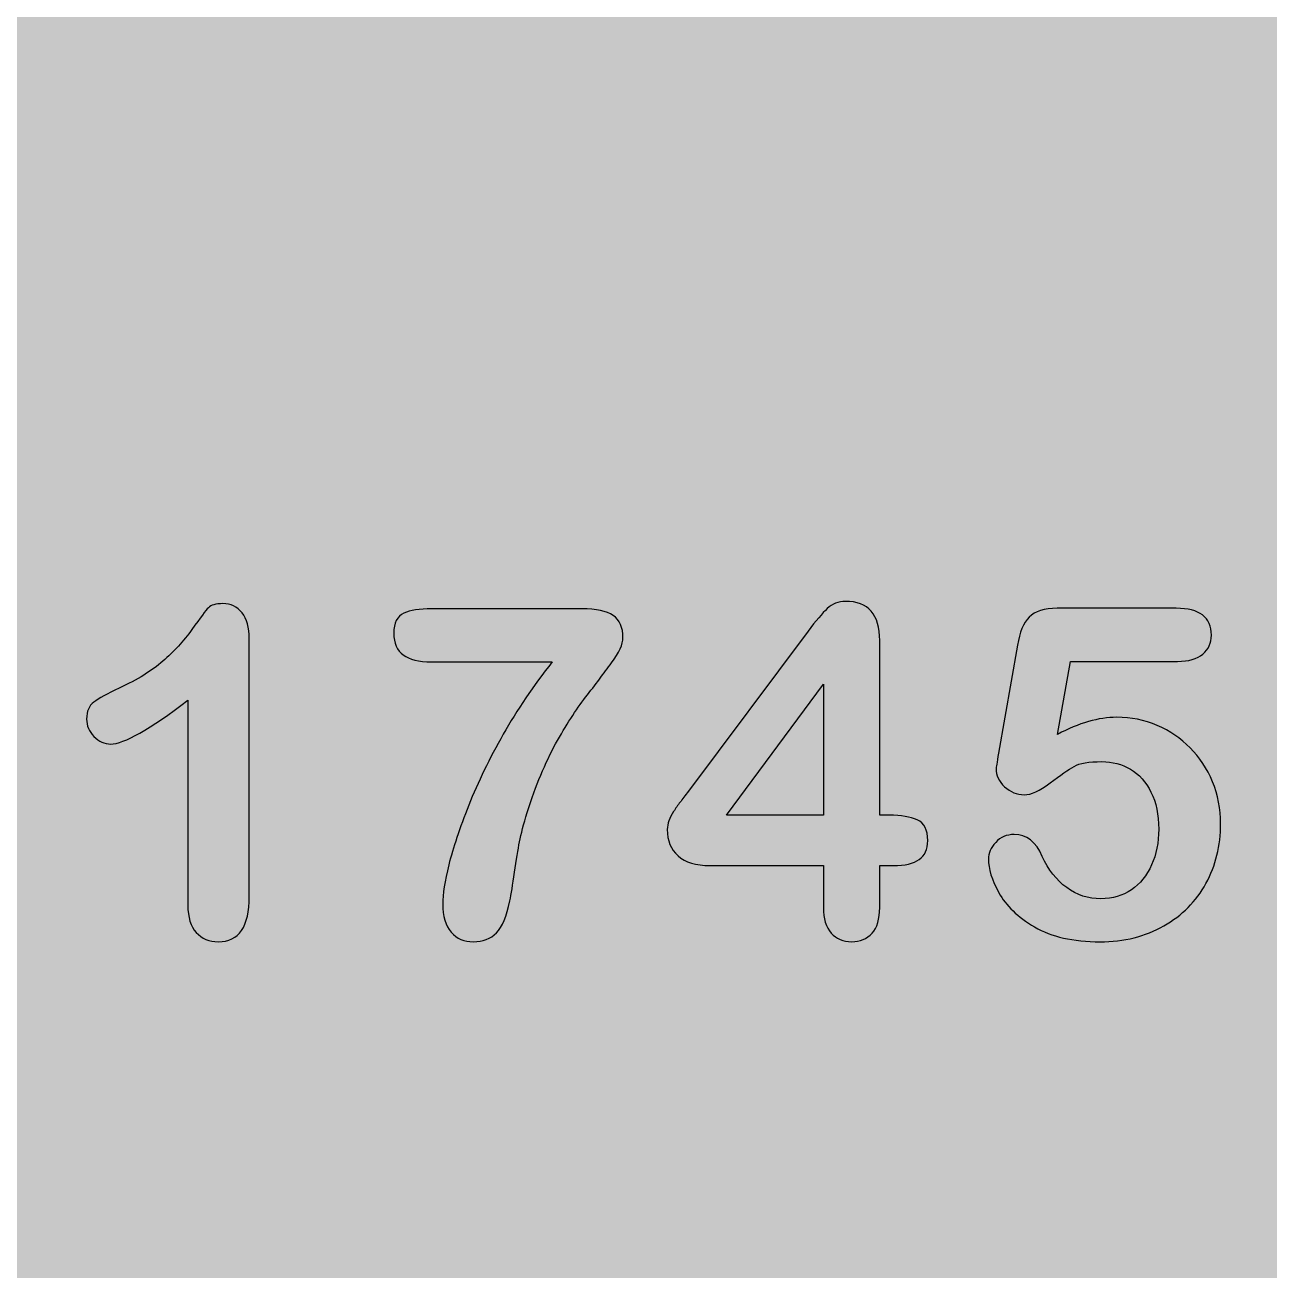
# Model space of a CAD drawing. Header units: millimetres. Extents: x -52.2 to -2.4, y -28.5 to 21.3.
# Drawn here: x -31.26 to -19.86, y -17.04 to -5.63 of the extents above; entities that cross this region are included whole.
import ezdxf

# ---------------------------------------------------------------- set-up
doc = ezdxf.new("R2010")
doc.units = ezdxf.units.MM
doc.header["$MEASUREMENT"] = 0
doc.layers.add('Layer 1', color=7, linetype='Continuous')

msp = doc.modelspace()

# ---------------------------------------------------------------- hatches: boundary and pattern name
at = {"layer": 'Layer 1', "true_color": 0xfff212}
h = msp.add_hatch(color=2, dxfattribs=at)
edge = h.paths.add_edge_path()
edge.add_spline(control_points=[(-47.2462, 21.3462), (-47.2462, 21.3462), (-7.406, 21.3462), (-7.406, 21.3462), (-4.667, 21.3462), (-2.4261, 19.1053), (-2.4261, 16.3663), (-2.4261, 16.3663), (-2.4261, -23.4739), (-2.4261, -23.4739), (-2.4261, -26.2129), (-4.667, -28.4538), (-7.406, -28.4538), (-7.406, -28.4538), (-47.2462, -28.4538), (-47.2462, -28.4538), (-49.9852, -28.4538), (-52.2261, -26.2129), (-52.2261, -23.4739), (-52.2261, -23.4739), (-52.2261, 16.3663), (-52.2261, 16.3663), (-52.2261, 19.1053), (-49.9852, 21.3462), (-47.2462, 21.3462)], knot_values=[0, 0, 0, 0, 0.125, 0.125, 0.125, 0.25, 0.25, 0.25, 0.375, 0.375, 0.375, 0.5, 0.5, 0.5, 0.625, 0.625, 0.625, 0.75, 0.75, 0.75, 0.875, 0.875, 0.875, 1, 1, 1, 1], degree=3, periodic=1)
at = {"layer": 'Layer 1', "true_color": 0x373435}
h = msp.add_hatch(color=250, dxfattribs=at)
edge = h.paths.add_edge_path()
edge.add_spline(control_points=[(-29.7708, -13.6966), (-29.7708, -13.6966), (-29.7708, -11.817), (-29.7708, -11.817), (-30.1208, -12.0851), (-30.3564, -12.2191), (-30.4778, -12.2191), (-30.5356, -12.2191), (-30.5871, -12.1959), (-30.6316, -12.15), (-30.6767, -12.1041), (-30.6986, -12.0505), (-30.6986, -11.9898), (-30.6986, -11.9193), (-30.6767, -11.8678), (-30.633, -11.8346), (-30.5885, -11.8022), (-30.5109, -11.7591), (-30.3995, -11.7069), (-30.2322, -11.6286), (-30.0989, -11.5461), (-29.9994, -11.4593), (-29.8992, -11.3725), (-29.811, -11.2751), (-29.7334, -11.1679), (-29.6565, -11.0599), (-29.6057, -10.9943), (-29.5824, -10.9696), (-29.5591, -10.9449), (-29.5147, -10.9322), (-29.4498, -10.9322), (-29.3771, -10.9322), (-29.3178, -10.9604), (-29.2741, -11.0169), (-29.2297, -11.0733), (-29.2078, -11.1509), (-29.2078, -11.2504), (-29.2078, -11.2504), (-29.2078, -13.6154), (-29.2078, -13.6154), (-29.2078, -13.8927), (-29.3023, -14.031), (-29.4914, -14.031), (-29.5754, -14.031), (-29.6431, -14.0028), (-29.6939, -13.9463), (-29.7454, -13.8899), (-29.7708, -13.8066), (-29.7708, -13.6966)], knot_values=[0, 0, 0, 0, 0.0625, 0.0625, 0.0625, 0.125, 0.125, 0.125, 0.1875, 0.1875, 0.1875, 0.25, 0.25, 0.25, 0.3125, 0.3125, 0.3125, 0.375, 0.375, 0.375, 0.4375, 0.4375, 0.4375, 0.5, 0.5, 0.5, 0.5625, 0.5625, 0.5625, 0.625, 0.625, 0.625, 0.6875, 0.6875, 0.6875, 0.75, 0.75, 0.75, 0.8125, 0.8125, 0.8125, 0.875, 0.875, 0.875, 0.9375, 0.9375, 0.9375, 1, 1, 1, 1], degree=3, periodic=1)
h = msp.add_hatch(color=250, dxfattribs=at)
edge = h.paths.add_edge_path()
edge.add_spline(control_points=[(-23.9473, -13.717), (-23.9473, -13.717), (-23.9473, -13.3325), (-23.9473, -13.3325), (-23.9473, -13.3325), (-24.9852, -13.3325), (-24.9852, -13.3325), (-25.1157, -13.3325), (-25.2138, -13.3029), (-25.2794, -13.2436), (-25.345, -13.1843), (-25.3775, -13.1039), (-25.3775, -13.0016), (-25.3775, -12.9755), (-25.3726, -12.9494), (-25.3634, -12.9226), (-25.3535, -12.8958), (-25.3394, -12.8675), (-25.3196, -12.8379), (-25.3006, -12.8083), (-25.2808, -12.7794), (-25.2597, -12.7518), (-25.2392, -12.7243), (-25.2138, -12.6905), (-25.1835, -12.6509), (-25.1835, -12.6509), (-24.0877, -11.1855), (-24.0877, -11.1855), (-24.0165, -11.0896), (-23.9572, -11.0197), (-23.9114, -10.976), (-23.8648, -10.9329), (-23.8098, -10.9111), (-23.7449, -10.9111), (-23.5353, -10.9111), (-23.4309, -11.031), (-23.4309, -11.2709), (-23.4309, -11.2709), (-23.4309, -12.8711), (-23.4309, -12.8711), (-23.4309, -12.8711), (-23.342, -12.8711), (-23.342, -12.8711), (-23.2362, -12.8711), (-23.1508, -12.8852), (-23.0866, -12.9141), (-23.0224, -12.943), (-22.9906, -13.0065), (-22.9906, -13.1039), (-22.9906, -13.1836), (-23.0167, -13.2415), (-23.0689, -13.2782), (-23.1219, -13.3142), (-23.2002, -13.3325), (-23.3046, -13.3325), (-23.3046, -13.3325), (-23.4309, -13.3325), (-23.4309, -13.3325), (-23.4309, -13.3325), (-23.4309, -13.717), (-23.4309, -13.717), (-23.4309, -13.8229), (-23.4542, -13.9019), (-23.5014, -13.9534), (-23.548, -14.0049), (-23.6108, -14.031), (-23.6891, -14.031), (-23.766, -14.031), (-23.8288, -14.0042), (-23.8761, -13.9513), (-23.9234, -13.8984), (-23.9473, -13.82), (-23.9473, -13.717)], knot_values=[0, 0, 0, 0, 0.0416667, 0.0416667, 0.0416667, 0.0833333, 0.0833333, 0.0833333, 0.125, 0.125, 0.125, 0.1666667, 0.1666667, 0.1666667, 0.2083333, 0.2083333, 0.2083333, 0.25, 0.25, 0.25, 0.2916667, 0.2916667, 0.2916667, 0.3333333, 0.3333333, 0.3333333, 0.375, 0.375, 0.375, 0.4166667, 0.4166667, 0.4166667, 0.4583333, 0.4583333, 0.4583333, 0.5, 0.5, 0.5, 0.5416667, 0.5416667, 0.5416667, 0.5833333, 0.5833333, 0.5833333, 0.625, 0.625, 0.625, 0.6666667, 0.6666667, 0.6666667, 0.7083333, 0.7083333, 0.7083333, 0.75, 0.75, 0.75, 0.7916667, 0.7916667, 0.7916667, 0.8333333, 0.8333333, 0.8333333, 0.875, 0.875, 0.875, 0.9166667, 0.9166667, 0.9166667, 0.9583333, 0.9583333, 0.9583333, 1, 1, 1, 1], degree=3, periodic=1)
h = msp.add_hatch(color=250, dxfattribs=at)
edge = h.paths.add_edge_path()
edge.add_spline(control_points=[(-27.5378, -10.9788), (-27.5378, -10.9788), (-26.1606, -10.9788), (-26.1606, -10.9788), (-26.0279, -10.9788), (-25.932, -10.9993), (-25.8727, -11.0409), (-25.8135, -11.0818), (-25.7838, -11.1502), (-25.7838, -11.2455), (-25.7838, -11.3033), (-25.8184, -11.3795), (-25.8882, -11.4748), (-25.9581, -11.57), (-26.0371, -11.6752), (-26.126, -11.7902), (-26.2149, -11.9052), (-26.3066, -12.0477), (-26.4012, -12.2184), (-26.4957, -12.3892), (-26.5825, -12.598), (-26.6608, -12.845), (-26.694, -12.9536), (-26.7173, -13.0439), (-26.7314, -13.1152), (-26.7448, -13.1872), (-26.7603, -13.2803), (-26.7765, -13.3946), (-26.7935, -13.5089), (-26.8076, -13.5964), (-26.8203, -13.6571), (-26.8492, -13.7975), (-26.8901, -13.8948), (-26.943, -13.9492), (-26.9967, -14.0035), (-27.0672, -14.031), (-27.1554, -14.031), (-27.2394, -14.031), (-27.3071, -14.0021), (-27.3579, -13.9435), (-27.4094, -13.885), (-27.4348, -13.7982), (-27.4348, -13.6839), (-27.4348, -13.5957), (-27.4158, -13.4757), (-27.3791, -13.3247), (-27.3417, -13.1731), (-27.281, -12.9917), (-27.197, -12.7801), (-27.1124, -12.5691), (-27.0072, -12.3518), (-26.8809, -12.1295), (-26.7554, -11.9073), (-26.6051, -11.6858), (-26.4315, -11.4656), (-26.4315, -11.4656), (-27.5378, -11.4656), (-27.5378, -11.4656), (-27.6542, -11.4656), (-27.7403, -11.4445), (-27.7975, -11.4021), (-27.8546, -11.3605), (-27.8835, -11.2942), (-27.8835, -11.2046), (-27.8835, -11.1093), (-27.8532, -11.0479), (-27.7925, -11.0204), (-27.7318, -10.9929), (-27.6472, -10.9788), (-27.5378, -10.9788)], knot_values=[0, 0, 0, 0, 0.0434783, 0.0434783, 0.0434783, 0.0869565, 0.0869565, 0.0869565, 0.1304348, 0.1304348, 0.1304348, 0.173913, 0.173913, 0.173913, 0.2173913, 0.2173913, 0.2173913, 0.2608696, 0.2608696, 0.2608696, 0.3043478, 0.3043478, 0.3043478, 0.3478261, 0.3478261, 0.3478261, 0.3913043, 0.3913043, 0.3913043, 0.4347826, 0.4347826, 0.4347826, 0.4782609, 0.4782609, 0.4782609, 0.5217391, 0.5217391, 0.5217391, 0.5652174, 0.5652174, 0.5652174, 0.6086957, 0.6086957, 0.6086957, 0.6521739, 0.6521739, 0.6521739, 0.6956522, 0.6956522, 0.6956522, 0.7391304, 0.7391304, 0.7391304, 0.7826087, 0.7826087, 0.7826087, 0.826087, 0.826087, 0.826087, 0.8695652, 0.8695652, 0.8695652, 0.9130435, 0.9130435, 0.9130435, 0.9565217, 0.9565217, 0.9565217, 1, 1, 1, 1], degree=3, periodic=1)
h = msp.add_hatch(color=250, dxfattribs=at)
edge = h.paths.add_edge_path()
edge.add_spline(control_points=[(-20.7012, -11.4614), (-20.7012, -11.4614), (-21.6833, -11.4614), (-21.6833, -11.4614), (-21.6833, -11.4614), (-21.8011, -12.1302), (-21.8011, -12.1302), (-21.6057, -12.0258), (-21.4251, -11.9736), (-21.2593, -11.9736), (-21.1273, -11.9736), (-21.0039, -11.9983), (-20.8882, -12.0477), (-20.7731, -12.0978), (-20.6723, -12.1662), (-20.5862, -12.2537), (-20.4994, -12.3412), (-20.431, -12.4449), (-20.3816, -12.5642), (-20.3322, -12.6841), (-20.3075, -12.8132), (-20.3075, -12.9508), (-20.3075, -13.1505), (-20.3519, -13.3318), (-20.4415, -13.4962), (-20.5311, -13.6599), (-20.6603, -13.7897), (-20.8289, -13.8864), (-20.9968, -13.983), (-21.1915, -14.031), (-21.4124, -14.031), (-21.6586, -14.031), (-21.859, -13.9858), (-22.0128, -13.8948), (-22.1666, -13.8038), (-22.2753, -13.6994), (-22.3395, -13.5816), (-22.4037, -13.4644), (-22.4354, -13.3614), (-22.4354, -13.2732), (-22.4354, -13.2196), (-22.4128, -13.1681), (-22.3684, -13.1201), (-22.3232, -13.0722), (-22.2675, -13.0482), (-22.1998, -13.0482), (-22.0841, -13.0482), (-21.998, -13.1145), (-21.9415, -13.2485), (-21.8865, -13.3713), (-21.8117, -13.4666), (-21.7179, -13.535), (-21.624, -13.6034), (-21.5196, -13.6373), (-21.4039, -13.6373), (-21.2981, -13.6373), (-21.2049, -13.6098), (-21.1252, -13.5548), (-21.0448, -13.4997), (-20.9834, -13.4235), (-20.9397, -13.3269), (-20.8966, -13.2309), (-20.8747, -13.1208), (-20.8747, -12.9981), (-20.8747, -12.8661), (-20.898, -12.7532), (-20.9453, -12.6594), (-20.9919, -12.5656), (-21.0547, -12.4957), (-21.133, -12.4492), (-21.2113, -12.4033), (-21.2995, -12.38), (-21.3954, -12.38), (-21.514, -12.38), (-21.5986, -12.3948), (-21.6501, -12.4238), (-21.7009, -12.4527), (-21.7743, -12.5028), (-21.8703, -12.5754), (-21.9655, -12.6474), (-22.0445, -12.6841), (-22.1066, -12.6841), (-22.1744, -12.6841), (-22.2343, -12.6594), (-22.2866, -12.6107), (-22.3388, -12.5613), (-22.3649, -12.5063), (-22.3649, -12.4442), (-22.3649, -12.4372), (-22.3578, -12.3906), (-22.3423, -12.3038), (-22.3423, -12.3038), (-22.1687, -11.3139), (-22.1687, -11.3139), (-22.1497, -11.1954), (-22.1137, -11.1093), (-22.0615, -11.0557), (-22.0086, -11.0014), (-21.9232, -10.9746), (-21.8047, -10.9746), (-21.8047, -10.9746), (-20.7139, -10.9746), (-20.7139, -10.9746), (-20.4994, -10.9746), (-20.3922, -11.0564), (-20.3922, -11.2208), (-20.3922, -11.2928), (-20.4183, -11.3506), (-20.4705, -11.3951), (-20.5227, -11.4395), (-20.5996, -11.4614), (-20.7012, -11.4614)], knot_values=[0, 0, 0, 0, 0.027027, 0.027027, 0.027027, 0.0540541, 0.0540541, 0.0540541, 0.0810811, 0.0810811, 0.0810811, 0.1081081, 0.1081081, 0.1081081, 0.1351351, 0.1351351, 0.1351351, 0.1621622, 0.1621622, 0.1621622, 0.1891892, 0.1891892, 0.1891892, 0.2162162, 0.2162162, 0.2162162, 0.2432432, 0.2432432, 0.2432432, 0.2702703, 0.2702703, 0.2702703, 0.2972973, 0.2972973, 0.2972973, 0.3243243, 0.3243243, 0.3243243, 0.3513514, 0.3513514, 0.3513514, 0.3783784, 0.3783784, 0.3783784, 0.4054054, 0.4054054, 0.4054054, 0.4324324, 0.4324324, 0.4324324, 0.4594595, 0.4594595, 0.4594595, 0.4864865, 0.4864865, 0.4864865, 0.5135135, 0.5135135, 0.5135135, 0.5405405, 0.5405405, 0.5405405, 0.5675676, 0.5675676, 0.5675676, 0.5945946, 0.5945946, 0.5945946, 0.6216216, 0.6216216, 0.6216216, 0.6486486, 0.6486486, 0.6486486, 0.6756757, 0.6756757, 0.6756757, 0.7027027, 0.7027027, 0.7027027, 0.7297297, 0.7297297, 0.7297297, 0.7567568, 0.7567568, 0.7567568, 0.7837838, 0.7837838, 0.7837838, 0.8108108, 0.8108108, 0.8108108, 0.8378378, 0.8378378, 0.8378378, 0.8648649, 0.8648649, 0.8648649, 0.8918919, 0.8918919, 0.8918919, 0.9189189, 0.9189189, 0.9189189, 0.9459459, 0.9459459, 0.9459459, 0.972973, 0.972973, 0.972973, 1, 1, 1, 1], degree=3, periodic=1)
h = msp.add_hatch(color=250, dxfattribs=at)
edge = h.paths.add_edge_path()
edge.add_spline(control_points=[(-24.8363, -12.8711), (-24.8363, -12.8711), (-23.9473, -12.8711), (-23.9473, -12.8711), (-23.9473, -12.8711), (-23.9473, -11.6688), (-23.9473, -11.6688), (-23.9473, -11.6688), (-24.8363, -12.8711), (-24.8363, -12.8711)], knot_values=[0, 0, 0, 0, 0.3333333, 0.3333333, 0.3333333, 0.6666667, 0.6666667, 0.6666667, 1, 1, 1, 1], degree=3, periodic=1)

# ---------------------------------------------------------------- linework, layer by layer
at = {"layer": 'Layer 1', "color": 250, "lineweight": 18}
msp.add_open_spline([(-47.2462, 21.3462), (-47.2462, 21.3462), (-7.406, 21.3462), (-7.406, 21.3462), (-4.667, 21.3462), (-2.4261, 19.1053), (-2.4261, 16.3663), (-2.4261, 16.3663), (-2.4261, -23.4739), (-2.4261, -23.4739), (-2.4261, -26.2129), (-4.667, -28.4538), (-7.406, -28.4538), (-7.406, -28.4538), (-47.2462, -28.4538), (-47.2462, -28.4538), (-49.9852, -28.4538), (-52.2261, -26.2129), (-52.2261, -23.4739), (-52.2261, -23.4739), (-52.2261, 16.3663), (-52.2261, 16.3663), (-52.2261, 19.1053), (-49.9852, 21.3462), (-47.2462, 21.3462)], degree=3, knots=[0, 0, 0, 0, 0.125, 0.125, 0.125, 0.25, 0.25, 0.25, 0.375, 0.375, 0.375, 0.5, 0.5, 0.5, 0.625, 0.625, 0.625, 0.75, 0.75, 0.75, 0.875, 0.875, 0.875, 1, 1, 1, 1], dxfattribs=at)
at = {"layer": 'Layer 1', "color": 250}
for points, knots in [([(-29.7708, -13.6966), (-29.7708, -13.6966), (-29.7708, -11.817), (-29.7708, -11.817), (-30.1208, -12.0851), (-30.3564, -12.2191), (-30.4778, -12.2191), (-30.5356, -12.2191), (-30.5871, -12.1959), (-30.6316, -12.15), (-30.6767, -12.1041), (-30.6986, -12.0505), (-30.6986, -11.9898), (-30.6986, -11.9193), (-30.6767, -11.8678), (-30.633, -11.8346), (-30.5885, -11.8022), (-30.5109, -11.7591), (-30.3995, -11.7069), (-30.2322, -11.6286), (-30.0989, -11.5461), (-29.9994, -11.4593), (-29.8992, -11.3725), (-29.811, -11.2751), (-29.7334, -11.1679), (-29.6565, -11.0599), (-29.6057, -10.9943), (-29.5824, -10.9696), (-29.5591, -10.9449), (-29.5147, -10.9322), (-29.4498, -10.9322), (-29.3771, -10.9322), (-29.3178, -10.9604), (-29.2741, -11.0169), (-29.2297, -11.0733), (-29.2078, -11.1509), (-29.2078, -11.2504), (-29.2078, -11.2504), (-29.2078, -13.6154), (-29.2078, -13.6154), (-29.2078, -13.8927), (-29.3023, -14.031), (-29.4914, -14.031), (-29.5754, -14.031), (-29.6431, -14.0028), (-29.6939, -13.9463), (-29.7454, -13.8899), (-29.7708, -13.8066), (-29.7708, -13.6966)], [0, 0, 0, 0, 0.0625, 0.0625, 0.0625, 0.125, 0.125, 0.125, 0.1875, 0.1875, 0.1875, 0.25, 0.25, 0.25, 0.3125, 0.3125, 0.3125, 0.375, 0.375, 0.375, 0.4375, 0.4375, 0.4375, 0.5, 0.5, 0.5, 0.5625, 0.5625, 0.5625, 0.625, 0.625, 0.625, 0.6875, 0.6875, 0.6875, 0.75, 0.75, 0.75, 0.8125, 0.8125, 0.8125, 0.875, 0.875, 0.875, 0.9375, 0.9375, 0.9375, 1, 1, 1, 1]), ([(-23.9473, -13.717), (-23.9473, -13.717), (-23.9473, -13.3325), (-23.9473, -13.3325), (-23.9473, -13.3325), (-24.9852, -13.3325), (-24.9852, -13.3325), (-25.1157, -13.3325), (-25.2138, -13.3029), (-25.2794, -13.2436), (-25.345, -13.1843), (-25.3775, -13.1039), (-25.3775, -13.0016), (-25.3775, -12.9755), (-25.3726, -12.9494), (-25.3634, -12.9226), (-25.3535, -12.8958), (-25.3394, -12.8675), (-25.3196, -12.8379), (-25.3006, -12.8083), (-25.2808, -12.7794), (-25.2597, -12.7518), (-25.2392, -12.7243), (-25.2138, -12.6905), (-25.1835, -12.6509), (-25.1835, -12.6509), (-24.0877, -11.1855), (-24.0877, -11.1855), (-24.0165, -11.0896), (-23.9572, -11.0197), (-23.9114, -10.976), (-23.8648, -10.9329), (-23.8098, -10.9111), (-23.7449, -10.9111), (-23.5353, -10.9111), (-23.4309, -11.031), (-23.4309, -11.2709), (-23.4309, -11.2709), (-23.4309, -12.8711), (-23.4309, -12.8711), (-23.4309, -12.8711), (-23.342, -12.8711), (-23.342, -12.8711), (-23.2362, -12.8711), (-23.1508, -12.8852), (-23.0866, -12.9141), (-23.0224, -12.943), (-22.9906, -13.0065), (-22.9906, -13.1039), (-22.9906, -13.1836), (-23.0167, -13.2415), (-23.0689, -13.2782), (-23.1219, -13.3142), (-23.2002, -13.3325), (-23.3046, -13.3325), (-23.3046, -13.3325), (-23.4309, -13.3325), (-23.4309, -13.3325), (-23.4309, -13.3325), (-23.4309, -13.717), (-23.4309, -13.717), (-23.4309, -13.8229), (-23.4542, -13.9019), (-23.5014, -13.9534), (-23.548, -14.0049), (-23.6108, -14.031), (-23.6891, -14.031), (-23.766, -14.031), (-23.8288, -14.0042), (-23.8761, -13.9513), (-23.9234, -13.8984), (-23.9473, -13.82), (-23.9473, -13.717)], [0, 0, 0, 0, 0.0416667, 0.0416667, 0.0416667, 0.0833333, 0.0833333, 0.0833333, 0.125, 0.125, 0.125, 0.1666667, 0.1666667, 0.1666667, 0.2083333, 0.2083333, 0.2083333, 0.25, 0.25, 0.25, 0.2916667, 0.2916667, 0.2916667, 0.3333333, 0.3333333, 0.3333333, 0.375, 0.375, 0.375, 0.4166667, 0.4166667, 0.4166667, 0.4583333, 0.4583333, 0.4583333, 0.5, 0.5, 0.5, 0.5416667, 0.5416667, 0.5416667, 0.5833333, 0.5833333, 0.5833333, 0.625, 0.625, 0.625, 0.6666667, 0.6666667, 0.6666667, 0.7083333, 0.7083333, 0.7083333, 0.75, 0.75, 0.75, 0.7916667, 0.7916667, 0.7916667, 0.8333333, 0.8333333, 0.8333333, 0.875, 0.875, 0.875, 0.9166667, 0.9166667, 0.9166667, 0.9583333, 0.9583333, 0.9583333, 1, 1, 1, 1]), ([(-27.5378, -10.9788), (-27.5378, -10.9788), (-26.1606, -10.9788), (-26.1606, -10.9788), (-26.0279, -10.9788), (-25.932, -10.9993), (-25.8727, -11.0409), (-25.8135, -11.0818), (-25.7838, -11.1502), (-25.7838, -11.2455), (-25.7838, -11.3033), (-25.8184, -11.3795), (-25.8882, -11.4748), (-25.9581, -11.57), (-26.0371, -11.6752), (-26.126, -11.7902), (-26.2149, -11.9052), (-26.3066, -12.0477), (-26.4012, -12.2184), (-26.4957, -12.3892), (-26.5825, -12.598), (-26.6608, -12.845), (-26.694, -12.9536), (-26.7173, -13.0439), (-26.7314, -13.1152), (-26.7448, -13.1872), (-26.7603, -13.2803), (-26.7765, -13.3946), (-26.7935, -13.5089), (-26.8076, -13.5964), (-26.8203, -13.6571), (-26.8492, -13.7975), (-26.8901, -13.8948), (-26.943, -13.9492), (-26.9967, -14.0035), (-27.0672, -14.031), (-27.1554, -14.031), (-27.2394, -14.031), (-27.3071, -14.0021), (-27.3579, -13.9435), (-27.4094, -13.885), (-27.4348, -13.7982), (-27.4348, -13.6839), (-27.4348, -13.5957), (-27.4158, -13.4757), (-27.3791, -13.3247), (-27.3417, -13.1731), (-27.281, -12.9917), (-27.197, -12.7801), (-27.1124, -12.5691), (-27.0072, -12.3518), (-26.8809, -12.1295), (-26.7554, -11.9073), (-26.6051, -11.6858), (-26.4315, -11.4656), (-26.4315, -11.4656), (-27.5378, -11.4656), (-27.5378, -11.4656), (-27.6542, -11.4656), (-27.7403, -11.4445), (-27.7975, -11.4021), (-27.8546, -11.3605), (-27.8835, -11.2942), (-27.8835, -11.2046), (-27.8835, -11.1093), (-27.8532, -11.0479), (-27.7925, -11.0204), (-27.7318, -10.9929), (-27.6472, -10.9788), (-27.5378, -10.9788)], [0, 0, 0, 0, 0.0434783, 0.0434783, 0.0434783, 0.0869565, 0.0869565, 0.0869565, 0.1304348, 0.1304348, 0.1304348, 0.173913, 0.173913, 0.173913, 0.2173913, 0.2173913, 0.2173913, 0.2608696, 0.2608696, 0.2608696, 0.3043478, 0.3043478, 0.3043478, 0.3478261, 0.3478261, 0.3478261, 0.3913043, 0.3913043, 0.3913043, 0.4347826, 0.4347826, 0.4347826, 0.4782609, 0.4782609, 0.4782609, 0.5217391, 0.5217391, 0.5217391, 0.5652174, 0.5652174, 0.5652174, 0.6086957, 0.6086957, 0.6086957, 0.6521739, 0.6521739, 0.6521739, 0.6956522, 0.6956522, 0.6956522, 0.7391304, 0.7391304, 0.7391304, 0.7826087, 0.7826087, 0.7826087, 0.826087, 0.826087, 0.826087, 0.8695652, 0.8695652, 0.8695652, 0.9130435, 0.9130435, 0.9130435, 0.9565217, 0.9565217, 0.9565217, 1, 1, 1, 1]), ([(-20.7012, -11.4614), (-20.7012, -11.4614), (-21.6833, -11.4614), (-21.6833, -11.4614), (-21.6833, -11.4614), (-21.8011, -12.1302), (-21.8011, -12.1302), (-21.6057, -12.0258), (-21.4251, -11.9736), (-21.2593, -11.9736), (-21.1273, -11.9736), (-21.0039, -11.9983), (-20.8882, -12.0477), (-20.7731, -12.0978), (-20.6723, -12.1662), (-20.5862, -12.2537), (-20.4994, -12.3412), (-20.431, -12.4449), (-20.3816, -12.5642), (-20.3322, -12.6841), (-20.3075, -12.8132), (-20.3075, -12.9508), (-20.3075, -13.1505), (-20.3519, -13.3318), (-20.4415, -13.4962), (-20.5311, -13.6599), (-20.6603, -13.7897), (-20.8289, -13.8864), (-20.9968, -13.983), (-21.1915, -14.031), (-21.4124, -14.031), (-21.6586, -14.031), (-21.859, -13.9858), (-22.0128, -13.8948), (-22.1666, -13.8038), (-22.2753, -13.6994), (-22.3395, -13.5816), (-22.4037, -13.4644), (-22.4354, -13.3614), (-22.4354, -13.2732), (-22.4354, -13.2196), (-22.4128, -13.1681), (-22.3684, -13.1201), (-22.3232, -13.0722), (-22.2675, -13.0482), (-22.1998, -13.0482), (-22.0841, -13.0482), (-21.998, -13.1145), (-21.9415, -13.2485), (-21.8865, -13.3713), (-21.8117, -13.4666), (-21.7179, -13.535), (-21.624, -13.6034), (-21.5196, -13.6373), (-21.4039, -13.6373), (-21.2981, -13.6373), (-21.2049, -13.6098), (-21.1252, -13.5548), (-21.0448, -13.4997), (-20.9834, -13.4235), (-20.9397, -13.3269), (-20.8966, -13.2309), (-20.8747, -13.1208), (-20.8747, -12.9981), (-20.8747, -12.8661), (-20.898, -12.7532), (-20.9453, -12.6594), (-20.9919, -12.5656), (-21.0547, -12.4957), (-21.133, -12.4492), (-21.2113, -12.4033), (-21.2995, -12.38), (-21.3954, -12.38), (-21.514, -12.38), (-21.5986, -12.3948), (-21.6501, -12.4238), (-21.7009, -12.4527), (-21.7743, -12.5028), (-21.8703, -12.5754), (-21.9655, -12.6474), (-22.0445, -12.6841), (-22.1066, -12.6841), (-22.1744, -12.6841), (-22.2343, -12.6594), (-22.2866, -12.6107), (-22.3388, -12.5613), (-22.3649, -12.5063), (-22.3649, -12.4442), (-22.3649, -12.4372), (-22.3578, -12.3906), (-22.3423, -12.3038), (-22.3423, -12.3038), (-22.1687, -11.3139), (-22.1687, -11.3139), (-22.1497, -11.1954), (-22.1137, -11.1093), (-22.0615, -11.0557), (-22.0086, -11.0014), (-21.9232, -10.9746), (-21.8047, -10.9746), (-21.8047, -10.9746), (-20.7139, -10.9746), (-20.7139, -10.9746), (-20.4994, -10.9746), (-20.3922, -11.0564), (-20.3922, -11.2208), (-20.3922, -11.2928), (-20.4183, -11.3506), (-20.4705, -11.3951), (-20.5227, -11.4395), (-20.5996, -11.4614), (-20.7012, -11.4614)], [0, 0, 0, 0, 0.027027, 0.027027, 0.027027, 0.0540541, 0.0540541, 0.0540541, 0.0810811, 0.0810811, 0.0810811, 0.1081081, 0.1081081, 0.1081081, 0.1351351, 0.1351351, 0.1351351, 0.1621622, 0.1621622, 0.1621622, 0.1891892, 0.1891892, 0.1891892, 0.2162162, 0.2162162, 0.2162162, 0.2432432, 0.2432432, 0.2432432, 0.2702703, 0.2702703, 0.2702703, 0.2972973, 0.2972973, 0.2972973, 0.3243243, 0.3243243, 0.3243243, 0.3513514, 0.3513514, 0.3513514, 0.3783784, 0.3783784, 0.3783784, 0.4054054, 0.4054054, 0.4054054, 0.4324324, 0.4324324, 0.4324324, 0.4594595, 0.4594595, 0.4594595, 0.4864865, 0.4864865, 0.4864865, 0.5135135, 0.5135135, 0.5135135, 0.5405405, 0.5405405, 0.5405405, 0.5675676, 0.5675676, 0.5675676, 0.5945946, 0.5945946, 0.5945946, 0.6216216, 0.6216216, 0.6216216, 0.6486486, 0.6486486, 0.6486486, 0.6756757, 0.6756757, 0.6756757, 0.7027027, 0.7027027, 0.7027027, 0.7297297, 0.7297297, 0.7297297, 0.7567568, 0.7567568, 0.7567568, 0.7837838, 0.7837838, 0.7837838, 0.8108108, 0.8108108, 0.8108108, 0.8378378, 0.8378378, 0.8378378, 0.8648649, 0.8648649, 0.8648649, 0.8918919, 0.8918919, 0.8918919, 0.9189189, 0.9189189, 0.9189189, 0.9459459, 0.9459459, 0.9459459, 0.972973, 0.972973, 0.972973, 1, 1, 1, 1]), ([(-24.8363, -12.8711), (-24.8363, -12.8711), (-23.9473, -12.8711), (-23.9473, -12.8711), (-23.9473, -12.8711), (-23.9473, -11.6688), (-23.9473, -11.6688), (-23.9473, -11.6688), (-24.8363, -12.8711), (-24.8363, -12.8711)], [0, 0, 0, 0, 0.3333333, 0.3333333, 0.3333333, 0.6666667, 0.6666667, 0.6666667, 1, 1, 1, 1])]:
    msp.add_open_spline(points, degree=3, knots=knots, dxfattribs=at)

doc.saveas('drawing.dxf')
